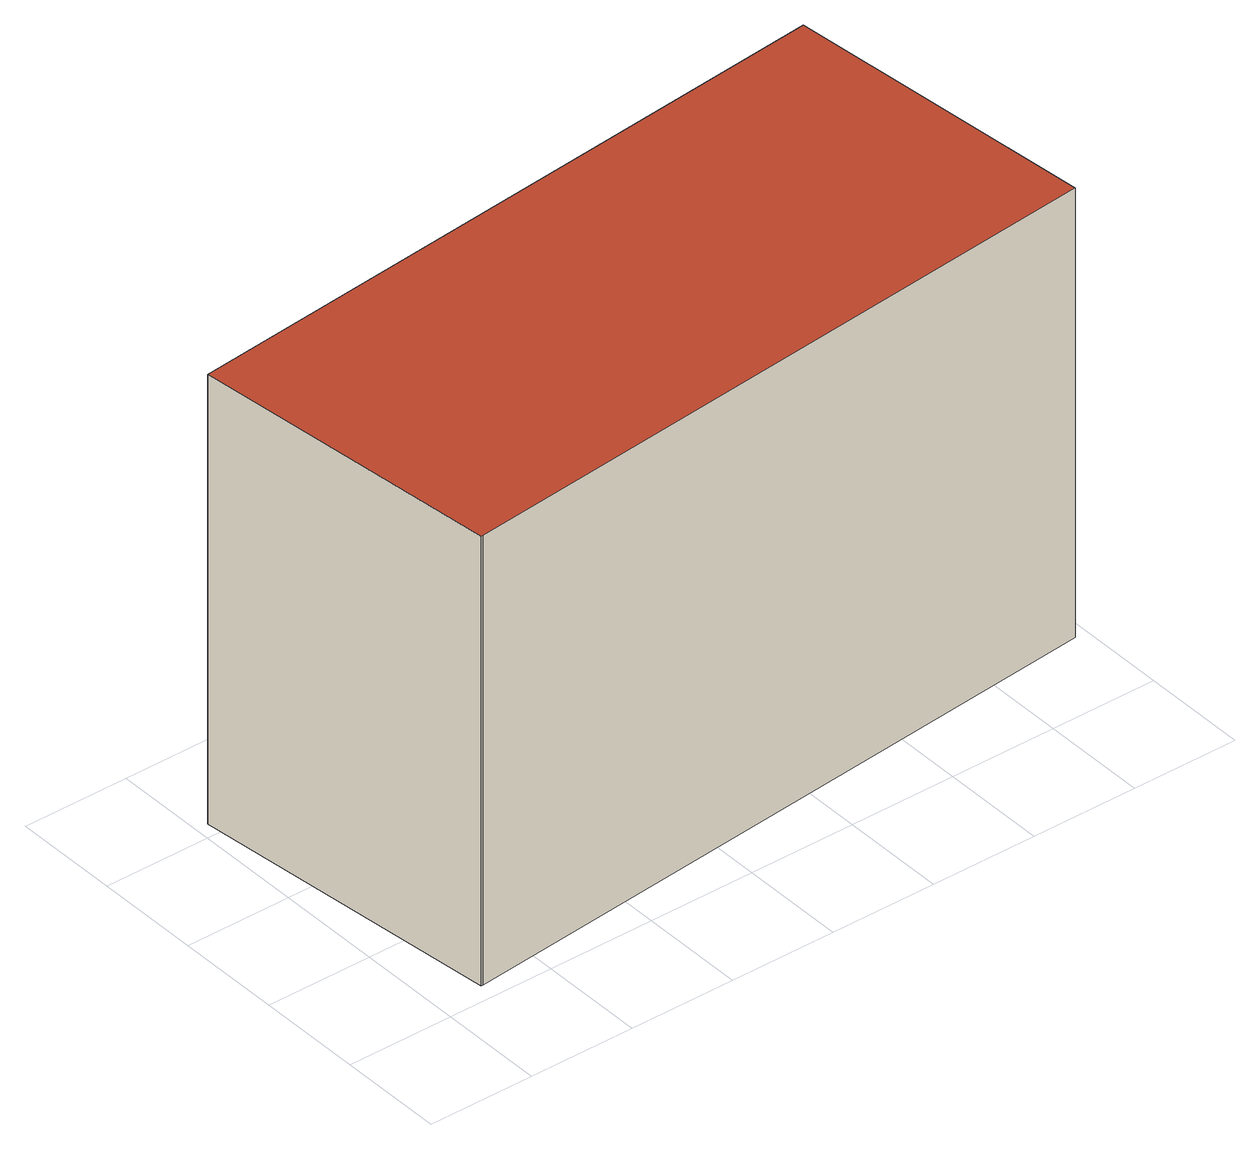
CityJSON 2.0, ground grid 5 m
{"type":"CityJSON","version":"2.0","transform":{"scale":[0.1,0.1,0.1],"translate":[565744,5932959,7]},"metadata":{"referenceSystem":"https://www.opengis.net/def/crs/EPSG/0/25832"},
"CityObjects":{
"building1":{"type":"Building","attributes":{"Gemeindeschluessel":"02100103","Geometrietyp2DReferenz":"3000","function":"31001_1010","roofType":"1000","measuredHeight":21.53,"storeysAboveGround":7},"address":[{"country":"Germany","locality":"Hamburg","thoroughfareNumber":"5","thoroughfareName":"Am Kaiserkai"}],"geometry":[{"type":"Solid","lod":"2","boundaries":[[[[0,1,2,3,4]],[[5,6,7,8,9]],[[3,2,5,9]],[[2,1,6,5]],[[1,0,7,6]],[[0,4,8,7]],[[4,3,9,8]]]],"semantics":{"surfaces":[{"type":"RoofSurface"},{"type":"GroundSurface"},{"type":"WallSurface"}],"values":[[0,1,2,2,2,2,2]]}}]}
},
"vertices":[
[23,8,225],[344,41,225],[329,190,225],[6,157,225],[22,8,225],[329,190,9],[344,41,9],[23,8,9],[22,8,9],[6,157,9]
]}
